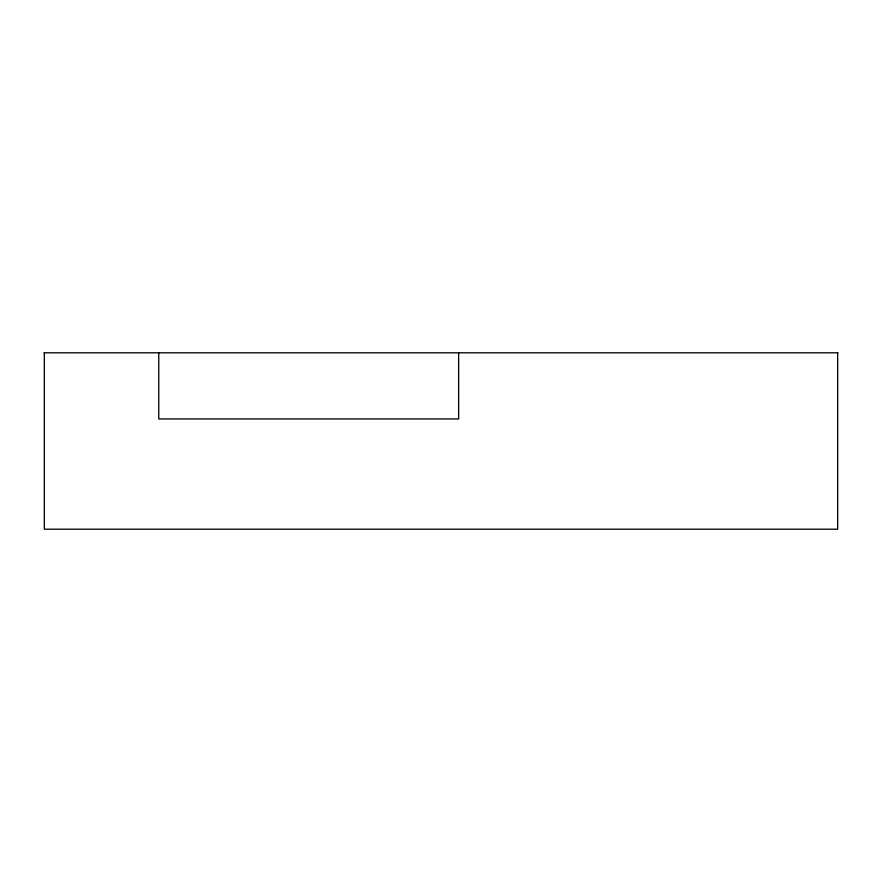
<?xml version="1.0" encoding="UTF-8"?>
<svg xmlns="http://www.w3.org/2000/svg" width="882" height="882" viewBox="0 0 882 882"><rect width="100%" height="100%" fill="white"/><g stroke="black" fill="none" stroke-linecap="round" stroke-linejoin="round"><path stroke-width="1.32" d="M44.1 352.8L837.9 352.8M837.668 352.8L837.668 529.2L44.332 529.2L44.332 352.8M458.64 352.8L458.64 418.95L158.76 418.95L158.76 352.8"/></g></svg>
